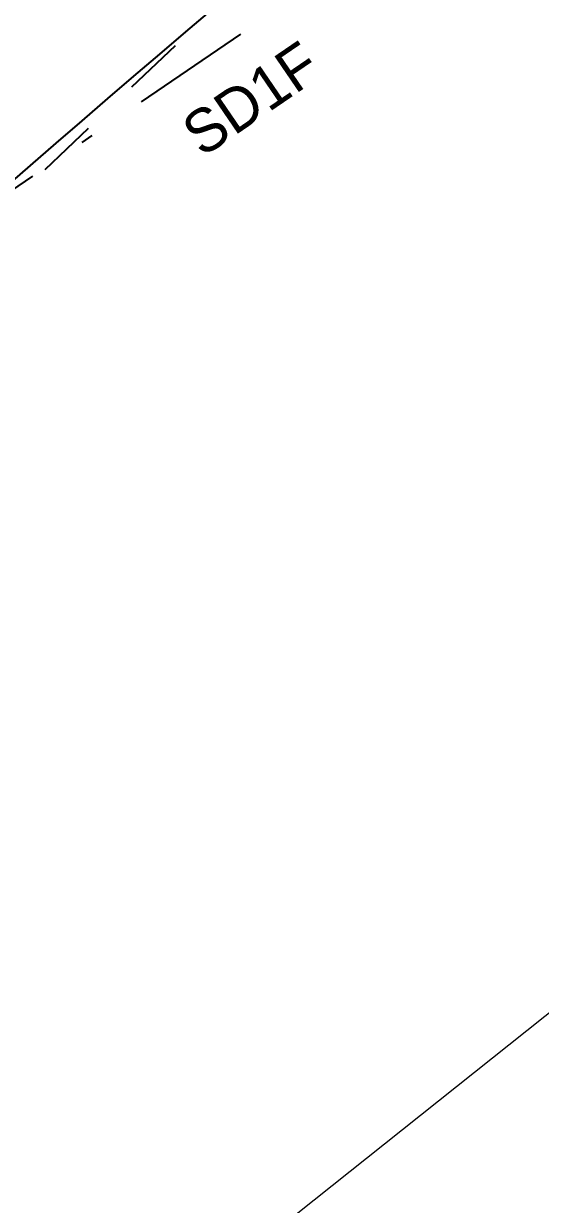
# Model space of a CAD drawing. Extents: x 421500 to 422711, y 436000 to 437000.
# Drawn here: x 422020.17 to 422024.48, y 436529.95 to 436539.79 of the extents above; entities that cross this region are included whole.
import ezdxf

# ---------------------------------------------------------------- set-up
doc = ezdxf.new("R2010")
doc.units = 0
doc.linetypes.add('716709-ExBase$0$BLIP', pattern=[1, 0.5, -0.5])
doc.linetypes.add('XREF UTC_716709_AJB_1b$0$DASHDOT1', pattern=[2, 1, -0.5, 0, -0.5])
doc.layers.add('716709-ExBase$0$LCCFences (Open)', color=4, linetype='716709-ExBase$0$EFENCE', lineweight=0)
for name, color, linetype in [('716709-ExBase$0$XC-LCCVerges', 251, '716709-ExBase$0$BLIP'), ('Pr-Edging', 7, 'Continuous'), ('Pr-Kerb', 2, 'Continuous'), ('Pr-KerbEdge', 8, 'Continuous'), ('XREF UTC_716709_AJB_1b$0$du-UTCDUCT-F1', 42, 'XREF UTC_716709_AJB_1b$0$DASHDOT1'), ('XREF UTC_716709_AJB_1b$0$du-UTCTEXT', 42, 'Continuous')]:
    doc.layers.add(name, color=color, linetype=linetype)
doc.styles.add('XREF UTC_716709_AJB_1b$0$Standard', font='txt')
doc.linetypes.add('716709-ExBase$0$EFENCE', pattern='A,2,-0.4,[1,fenceline,S=1,R=0,X=0,Y=0],-0.4,2', length=4.8)

msp = doc.modelspace()

# ---------------------------------------------------------------- linework, layer by layer
at = {"layer": '716709-ExBase$0$LCCFences (Open)', "flags": 128}
msp.add_lwpolyline([(422017.2751, 436522.8489), (422020.3719, 436528.2211), (422026.7409, 436533.2889), (422035.5954, 436540.0406)], dxfattribs=at)
msp.add_lwpolyline([(422017.2751, 436522.8489), (422020.3719, 436528.2211), (422026.7409, 436533.2889), (422035.5954, 436540.0406)], dxfattribs=at)
at = {"layer": '716709-ExBase$0$XC-LCCVerges', "flags": 128}
for points in [[(422042.536, 436488.9753), (422041.4299, 436487.1963), (422032.6103, 436491.8084), (422025.2079, 436496.0891), (422021.775, 436498.4505), (422018.472, 436500.9903), (422015.9997, 436502.9311), (422013.602, 436504.9723), (422011.5341, 436507.3489), (422010.3046, 436509.2785), (422009.2899, 436511.3316), (422008.616, 436513.5219), (422008.4031, 436516.0843), (422008.6528, 436518.641), (422009.1539, 436521.1562), (422010.3275, 436524.8893), (422011.9913, 436528.4311), (422014.017, 436531.7577), (422016.4155, 436534.8264), (422021.4992, 436539.6674), (422032.0665, 436547.4618), (422038.3158, 436551.8897), (422045.1688, 436556.9276), (422052.211, 436562.3208), (422061.1239, 436569.199), (422061.965, 436569.1653), (422064.1192, 436566.7163), (422065.4463, 436565.0252), (422067.1132, 436562.9012)], [(422042.536, 436488.9753), (422041.4299, 436487.1963), (422032.6103, 436491.8084), (422025.2079, 436496.0891), (422021.775, 436498.4505), (422018.472, 436500.9903), (422015.9997, 436502.9311), (422013.602, 436504.9723), (422011.5341, 436507.3489), (422010.3046, 436509.2785), (422009.2899, 436511.3316), (422008.616, 436513.5219), (422008.4031, 436516.0843), (422008.6528, 436518.641), (422009.1539, 436521.1562), (422010.3275, 436524.8893), (422011.9913, 436528.4311), (422014.017, 436531.7577), (422016.4155, 436534.8264), (422021.4992, 436539.6674), (422032.0665, 436547.4618), (422038.3158, 436551.8897), (422045.1688, 436556.9276), (422052.211, 436562.3208), (422061.1239, 436569.199), (422061.965, 436569.1653), (422062.1128, 436568.9973)]]:
    msp.add_lwpolyline(points, dxfattribs=at)
at = {"layer": 'Pr-Edging', "flags": 128}
msp.add_lwpolyline([(422062.7171, 436568.3103), (422062.1128, 436568.9973), (422057.1737, 436565.3535, -0.005602), (422055.0332, 436563.8111), (422028.9524, 436545.4579, 0.042932), (422015.0309, 436533.7551, 0.042932)], format="xyb", dxfattribs=at)
at = {"layer": 'Pr-Kerb', "flags": 128}
msp.add_lwpolyline([(422039.622, 436486.1173), (422016.8777, 436501.1206, -0.052241), (422011.2409, 436505.7494), (422010.7347, 436506.2622, -0.404434), (422010.4497, 436534.0673, -0.049838), (422026.9382, 436548.3202), (422053.019, 436566.6734, 0.005602), (422055.0958, 436568.17), (422082.5713, 436588.44, 0.01839), (422089.1438, 436593.6728, 0.008127), (422104.0695, 436606.9074, 0.021753), (422111.0971, 436613.9318), (422145.3144, 436651.2463), (422166.4845, 436675.2427)], format="xyb", dxfattribs=at)
at = {"layer": 'Pr-KerbEdge', "flags": 128}
msp.add_lwpolyline([(422039.6909, 436486.2216), (422016.9465, 436501.225, -0.052241), (422011.3298, 436505.8372), (422010.8236, 436506.35, -0.404434), (422010.5405, 436533.9813, -0.049838), (422027.0101, 436548.2179), (422053.0909, 436566.5712, 0.005602), (422055.17, 436568.0694), (422082.6455, 436588.3394, 0.01839), (422089.2252, 436593.5779, 0.008127), (422104.1539, 436606.8152, 0.021753), (422111.1892, 436613.8473), (422145.4073, 436651.1627), (422166.5782, 436675.16)], format="xyb", dxfattribs=at)
at = {"layer": 'Pr-KerbEdge'}
msp.add_arc((422086.9238, 436454.9562), 118.125, 133.732121, 133.732121, dxfattribs=at)
at = {"layer": 'XREF UTC_716709_AJB_1b$0$du-UTCDUCT-F1', "flags": 128}
msp.add_lwpolyline([(422014.2211, 436534.4021), (422028.3022, 436544.021)], dxfattribs=at)

# ---------------------------------------------------------------- texts
at = {"layer": 'XREF UTC_716709_AJB_1b$0$du-UTCTEXT', "style": 'XREF UTC_716709_AJB_1b$0$Standard'}
msp.add_text('SD1F', height=0.36, rotation=34.33697, dxfattribs=at).set_placement((422021.6615, 436538.6714))

doc.saveas('drawing.dxf')
